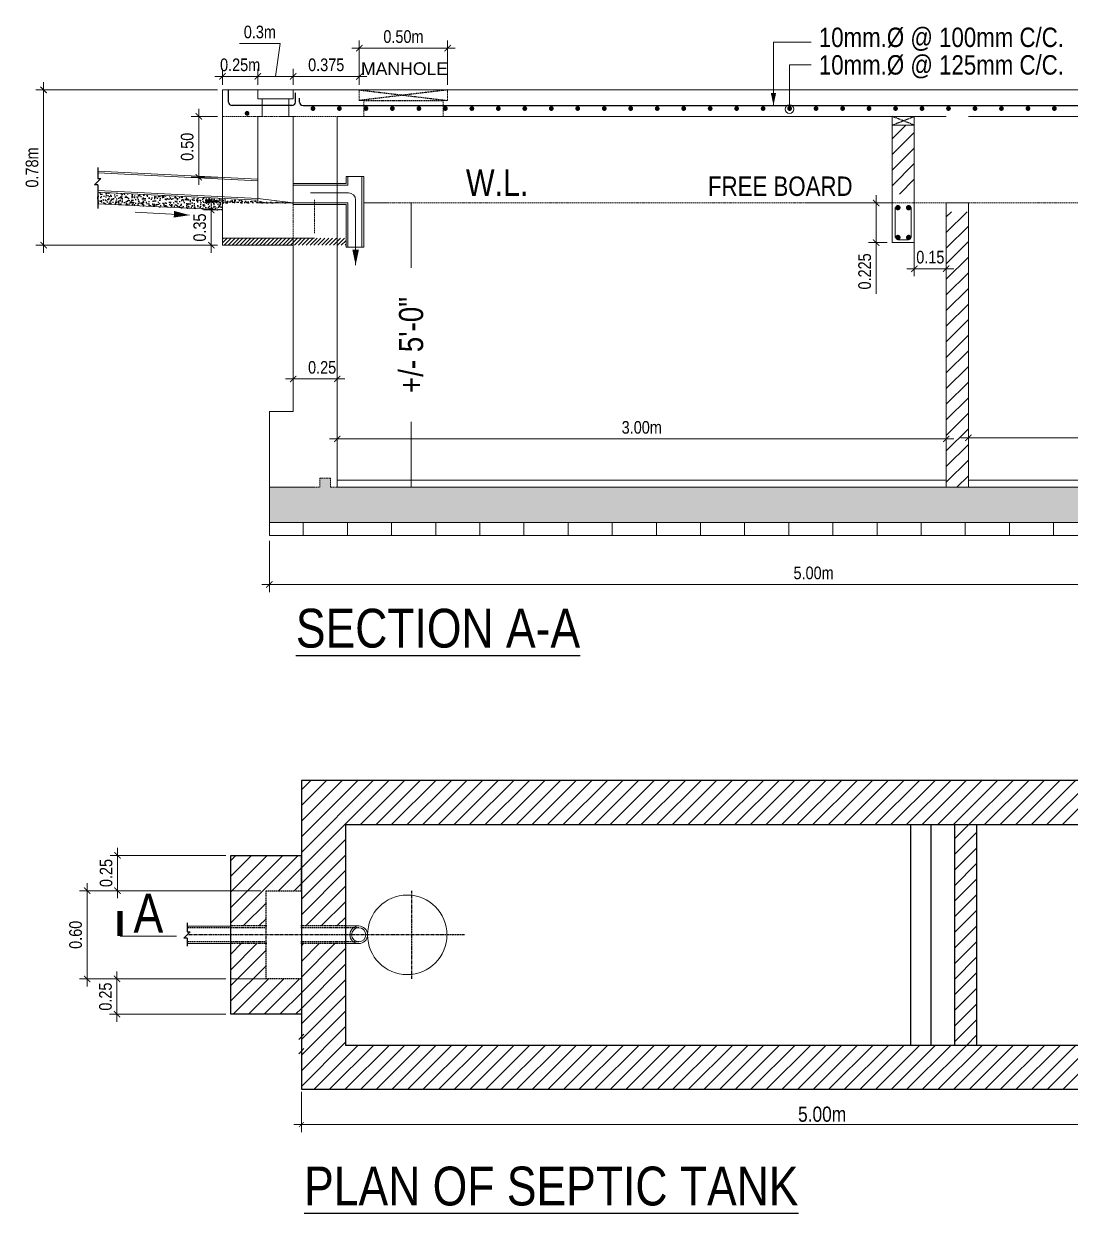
# Model space of a CAD drawing. Header units: inches. Extents: x -4010 to 65129, y -40138 to -1318.
# Drawn here: x 45623.8 to 46038.7, y -40040.8 to -39569.2 of the extents above; entities that cross this region are included whole.
import ezdxf

# ---------------------------------------------------------------- set-up
doc = ezdxf.new("R2010")
doc.units = ezdxf.units.IN
doc.header["$MEASUREMENT"] = 0
doc.header["$PDMODE"] = 99
for name, pattern in [('ACAD_ISO04W100', [30.5, 24, -3, 0.5, -3]), ('CENTER', [2, 1.25, -0.25, 0.25, -0.25]), ('DASHED', [0.75, 0.5, -0.25]), ('DASHED2', [0.375, 0.25, -0.125])]:
    doc.linetypes.add(name, pattern=pattern)
for name, color, linetype, lineweight in [('Brick', 42, 'Continuous', 0), ('DIM', 7, 'Continuous', 15), ('dot', 30, 'DASHED2', 15), ('GRID', 8, 'ACAD_ISO04W100', 15), ('LINE', 8, 'Continuous', 13), ('TAXT', 150, 'Continuous', 0)]:
    doc.layers.add(name, color=color, linetype=linetype, lineweight=lineweight)
for name, color, linetype in [('GRIDE', 8, 'CENTER'), ('Hatch', 3, 'Continuous'), ('LINE-1', 5, 'Continuous'), ('Rod', 1, 'Continuous'), ('wall', 3, 'Continuous')]:
    doc.layers.add(name, color=color, linetype=linetype)
doc.layers.add('text', color=7, linetype='Continuous', true_color=0x6a7cf1)
doc.styles.add('ARIAL', font='arial.ttf')
doc.styles.add('NARROW', font='ARIALN.TTF')
doc.styles.get("Standard").update_dxf_attribs({"font": 'ARIALN.TTF'})
doc.dimstyles.new('3-16', dxfattribs={"dimtxt": 5, "dimasz": 2.5, "dimexe": 3, "dimexo": 2, "dimgap": 2, "dimtad": 1, "dimdec": 1, "dimzin": 3, "dimdsep": 46, "dimlunit": 4, "dimtxsty": 'NARROW', "dimblk": 'ARCHTICK', "dimcen": 0, "dimdle": 3, "dimclrd": 256, "dimclre": 256, "dimclrt": 7, "dimaunit": 1, "dimadec": 3, "dimazin": 1, "dimtfac": 1, "dimtdec": 1, "dimtofl": 0, "dimtmove": 0, "dimatfit": 3, "dimldrblk": 'CLOSED', "dimfxl": 1, "dimtolj": 1, "dimtzin": 0, "dimlwd": -1, "dimlwe": -1, "dimarcsym": 0})
doc.dimstyles.new('L-SECTION', dxfattribs={"dimtxt": 4, "dimasz": 2, "dimexe": 3, "dimexo": 1, "dimgap": 1, "dimtad": 1, "dimdec": 0, "dimzin": 3, "dimdsep": 46, "dimlunit": 4, "dimtxsty": 'Standard', "dimblk1": 'ARCHTICK', "dimblk2": 'ARCHTICK', "dimsah": 1, "dimcen": 0.09375, "dimdle": 3, "dimclrd": 6, "dimclre": 6, "dimclrt": 6, "dimadec": 0, "dimazin": 0, "dimtfac": 1, "dimtdec": 0, "dimtofl": 0, "dimtmove": 1, "dimatfit": 3, "dimldrblk": 'ARCHTICK', "dimfxl": 3, "dimtolj": 1, "dimtzin": 0, "dimlwd": -1, "dimlwe": -1, "dimarcsym": 0})
pattern_1 = [(45, (-38763.292, -46727.1165), (-3.09359217, 3.09359217), [])]

# ---------------------------------------------------------------- blocks, each defined once
blk = doc.blocks.new('AR')
at = {"layer": 'DIM'}
blk.add_lwpolyline([(0, 0, 0, 37.5, 0), (89.2, 0, 37.5, 37.5, 0)], format="xyseb", dxfattribs=at)
blk = doc.blocks.new('_DOTSMALL')
at = {"color": 0, "linetype": 'ByBlock', "const_width": 0.5}
blk.add_lwpolyline([(-0.0625, 0, 1), (0.0625, 0, 1)], format="xyb", close=True, dxfattribs=at)
blk = doc.blocks.new('_Oblique')
at = {"color": 0, "linetype": 'ByBlock', "lineweight": -2}
blk.add_line((-0.5, -0.5), (0.5, 0.5), dxfattribs=at)
blk = doc.blocks.new('_ArchTick')
at = {"layer": 'GRID', "color": 0, "const_width": 0.15}
blk.add_lwpolyline([(-0.5, -0.5), (0.5, 0.5)], dxfattribs=at)
blk = doc.blocks.new('*D1437')
at = {"layer": 'Defpoints', "color": 0, "linetype": 'ByBlock'}
for p in [(45733.83, -39991.67), (46146.83, -39991.67), (46146.83, -40005.65)]:
    blk.add_point(p, dxfattribs=at)
at = {"layer": 'DIM', "color": 6}
for p, q in [((45733.83, -39992.67), (45733.83, -40008.65)), ((46146.83, -39992.67), (46146.83, -40008.65)), ((45730.83, -40005.65), (46149.83, -40005.65))]:
    blk.add_line(p, q, dxfattribs=at)
at = {"layer": 'DIM', "color": 6, "linetype": 'ByBlock', "xscale": 2, "yscale": 2, "zscale": 2, "rotation": 180}
blk.add_blockref('_ArchTick', (45733.83, -40005.65), dxfattribs=at)
at = {"layer": 'DIM', "color": 6, "linetype": 'ByBlock', "xscale": 2, "yscale": 2, "zscale": 2}
blk.add_blockref('_ArchTick', (46146.83, -40005.65), dxfattribs=at)
at = {"layer": 'DIM', "color": 6, "linetype": 'ByBlock', "insert": (45940.33, -40001.58), "char_height": 4, "attachment_point": 5}
blk.add_mtext('\\A1;{\\H1.5x;5.00m}', dxfattribs=at)
blk = doc.blocks.new('*D1438')
at = {"layer": 'Defpoints', "color": 0, "linetype": 'Continuous'}
for p in [(45660.73, -39947.92), (45705.83, -39947.92), (45705.83, -39961.92)]:
    blk.add_point(p, dxfattribs=at)
at = {"layer": 'TAXT', "linetype": 'Continuous'}
for p, q in [((45660.73, -39964.92), (45660.73, -39944.92)), ((45703.83, -39947.92), (45657.73, -39947.92)), ((45703.83, -39961.92), (45657.73, -39961.92))]:
    blk.add_line(p, q, dxfattribs=at)
at = {"layer": 'TAXT', "linetype": 'Continuous', "xscale": 2.5, "yscale": 2.5, "zscale": 2.5}
for p, rotation in [((45660.73, -39947.92), 90), ((45660.73, -39961.92), 270)]:
    blk.add_blockref('_ArchTick', p, dxfattribs=dict(at, rotation=rotation))
at = {"layer": 'TAXT', "color": 7, "linetype": 'Continuous', "insert": (45656.17, -39954.92), "char_height": 5, "attachment_point": 5, "rotation": 90, "style": 'NARROW'}
blk.add_mtext('\\A1;0.25', dxfattribs=at)
blk = doc.blocks.new('_Closed')
at = {"layer": 'wall', "color": 0, "lineweight": -2}
for p, q in [((-1, 0.17), (0, 0)), ((-1, 0.17), (-1, -0.17)), ((0, 0), (-1, -0.17)), ((0, 0), (-1, 0))]:
    blk.add_line(p, q, dxfattribs=at)
blk = doc.blocks.new('*D1439')
at = {"layer": 'Defpoints', "color": 0, "linetype": 'Continuous'}
for p in [(45648.88, -39912.92), (45719.83, -39912.92), (45705.83, -39947.92)]:
    blk.add_point(p, dxfattribs=at)
at = {"layer": 'TAXT', "linetype": 'Continuous'}
for p, q in [((45717.83, -39912.92), (45645.88, -39912.92)), ((45648.88, -39950.92), (45648.88, -39909.92)), ((45703.83, -39947.92), (45645.88, -39947.92))]:
    blk.add_line(p, q, dxfattribs=at)
at = {"layer": 'TAXT', "linetype": 'Continuous', "xscale": 2.5, "yscale": 2.5, "zscale": 2.5}
for p, rotation in [((45648.88, -39912.92), 90), ((45648.88, -39947.92), 270)]:
    blk.add_blockref('_ArchTick', p, dxfattribs=dict(at, rotation=rotation))
at = {"layer": 'TAXT', "color": 7, "linetype": 'Continuous', "insert": (45644.33, -39930.42), "char_height": 5, "attachment_point": 5, "rotation": 90, "style": 'NARROW'}
blk.add_mtext('\\A1;0.60', dxfattribs=at)
blk = doc.blocks.new('*D1440')
at = {"layer": 'Defpoints', "color": 0, "linetype": 'Continuous'}
for p in [(45660.97, -39898.92), (45705.83, -39898.92), (45719.83, -39912.92)]:
    blk.add_point(p, dxfattribs=at)
at = {"layer": 'TAXT', "linetype": 'Continuous'}
for p, q in [((45703.83, -39898.92), (45657.97, -39898.92)), ((45660.97, -39915.92), (45660.97, -39895.92)), ((45717.83, -39912.92), (45657.97, -39912.92))]:
    blk.add_line(p, q, dxfattribs=at)
at = {"layer": 'TAXT', "linetype": 'Continuous', "xscale": 2.5, "yscale": 2.5, "zscale": 2.5}
for p, rotation in [((45660.97, -39898.92), 90), ((45660.97, -39912.92), 270)]:
    blk.add_blockref('_ArchTick', p, dxfattribs=dict(at, rotation=rotation))
at = {"layer": 'TAXT', "color": 7, "linetype": 'Continuous', "insert": (45656.42, -39905.92), "char_height": 5, "attachment_point": 5, "rotation": 90, "style": 'NARROW'}
blk.add_mtext('\\A1;0.25', dxfattribs=at)
blk = doc.blocks.new('*D1442')
at = {"layer": 'Defpoints', "color": 0, "linetype": 'Continuous'}
for p in [(45791.81, -39578.83), (45756.81, -39595.39), (45791.81, -39595.39)]:
    blk.add_point(p, dxfattribs=at)
at = {"layer": 'TAXT', "linetype": 'Continuous'}
for p, q in [((45753.81, -39578.83), (45794.81, -39578.83)), ((45756.81, -39593.39), (45756.81, -39575.83)), ((45791.81, -39593.39), (45791.81, -39575.83))]:
    blk.add_line(p, q, dxfattribs=at)
at = {"layer": 'TAXT', "linetype": 'Continuous', "xscale": 2.5, "yscale": 2.5, "zscale": 2.5, "rotation": 180}
blk.add_blockref('_ArchTick', (45756.81, -39578.83), dxfattribs=at)
at = {"layer": 'TAXT', "linetype": 'Continuous', "xscale": 2.5, "yscale": 2.5, "zscale": 2.5}
blk.add_blockref('_ArchTick', (45791.81, -39578.83), dxfattribs=at)
at = {"layer": 'TAXT', "color": 7, "linetype": 'Continuous', "insert": (45774.31, -39574.28), "char_height": 5, "attachment_point": 5, "style": 'NARROW'}
blk.add_mtext('\\A1;0.50m', dxfattribs=at)
blk = doc.blocks.new('*D1443')
at = {"layer": 'Defpoints', "color": 0, "linetype": 'Continuous'}
for p in [(45976.89, -39640.19), (45989.56, -39640.19), (45989.56, -39666.3)]:
    blk.add_point(p, dxfattribs=at)
at = {"layer": 'TAXT', "linetype": 'Continuous'}
for p, q in [((45976.89, -39642.19), (45976.89, -39669.3)), ((45989.56, -39642.19), (45989.56, -39669.3)), ((45973.89, -39666.3), (45992.56, -39666.3))]:
    blk.add_line(p, q, dxfattribs=at)
at = {"layer": 'TAXT', "linetype": 'Continuous', "xscale": 2.5, "yscale": 2.5, "zscale": 2.5, "rotation": 180}
blk.add_blockref('_ArchTick', (45976.89, -39666.3), dxfattribs=at)
at = {"layer": 'TAXT', "linetype": 'Continuous', "xscale": 2.5, "yscale": 2.5, "zscale": 2.5}
blk.add_blockref('_ArchTick', (45989.56, -39666.3), dxfattribs=at)
at = {"layer": 'TAXT', "color": 7, "linetype": 'Continuous', "insert": (45983.23, -39661.74), "char_height": 5, "attachment_point": 5, "style": 'NARROW'}
blk.add_mtext('\\A1;0.15', dxfattribs=at)
blk = doc.blocks.new('*D1444')
at = {"layer": 'Defpoints', "color": 0, "linetype": 'Continuous'}
for p in [(45968.14, -39640.19), (45961.76, -39655.94), (45968.14, -39655.94)]:
    blk.add_point(p, dxfattribs=at)
at = {"layer": 'TAXT', "linetype": 'Continuous'}
for p, q in [((45966.14, -39640.19), (45958.76, -39640.19)), ((45961.76, -39637.19), (45961.76, -39655.94)), ((45966.14, -39655.94), (45958.76, -39655.94)), ((45961.76, -39655.94), (45961.76, -39676.31))]:
    blk.add_line(p, q, dxfattribs=at)
at = {"layer": 'TAXT', "linetype": 'Continuous', "xscale": 2.5, "yscale": 2.5, "zscale": 2.5}
for p, rotation in [((45961.76, -39640.19), 90), ((45961.76, -39655.94), 270)]:
    blk.add_blockref('_ArchTick', p, dxfattribs=dict(at, rotation=rotation))
at = {"layer": 'TAXT', "color": 7, "linetype": 'Continuous', "insert": (45957.21, -39667.38), "char_height": 5, "attachment_point": 5, "rotation": 90, "style": 'NARROW'}
blk.add_mtext('\\A1;0.225', dxfattribs=at)
blk = doc.blocks.new('*D1445')
at = {"layer": 'Defpoints', "color": 0, "linetype": 'Continuous'}
for p in [(45716.56, -39590.04), (45702.56, -39595.39), (45716.56, -39595.39)]:
    blk.add_point(p, dxfattribs=at)
at = {"layer": 'TAXT', "linetype": 'Continuous'}
for p, q in [((45702.56, -39593.39), (45702.56, -39587.04)), ((45716.56, -39593.39), (45716.56, -39587.04)), ((45699.56, -39590.04), (45719.56, -39590.04))]:
    blk.add_line(p, q, dxfattribs=at)
at = {"layer": 'TAXT', "linetype": 'Continuous', "xscale": 2.5, "yscale": 2.5, "zscale": 2.5, "rotation": 180}
blk.add_blockref('_ArchTick', (45702.56, -39590.04), dxfattribs=at)
at = {"layer": 'TAXT', "linetype": 'Continuous', "xscale": 2.5, "yscale": 2.5, "zscale": 2.5}
blk.add_blockref('_ArchTick', (45716.56, -39590.04), dxfattribs=at)
at = {"layer": 'TAXT', "color": 7, "linetype": 'Continuous', "insert": (45709.56, -39585.48), "char_height": 5, "attachment_point": 5, "style": 'NARROW'}
blk.add_mtext('\\A1;0.25m', dxfattribs=at)
blk = doc.blocks.new('*D1446')
at = {"layer": 'Defpoints', "color": 0, "linetype": 'Continuous'}
for p in [(45730.56, -39590.04), (45716.56, -39595.39), (45730.56, -39595.39)]:
    blk.add_point(p, dxfattribs=at)
at = {"layer": 'TAXT', "linetype": 'Continuous'}
for p, q in [((45725.45, -39577.02), (45709.31, -39577.02)), ((45723.56, -39590.04), (45725.45, -39577.02)), ((45716.56, -39593.39), (45716.56, -39587.04)), ((45730.56, -39593.39), (45730.56, -39587.04)), ((45713.56, -39590.04), (45733.56, -39590.04))]:
    blk.add_line(p, q, dxfattribs=at)
at = {"layer": 'TAXT', "linetype": 'Continuous', "xscale": 2.5, "yscale": 2.5, "zscale": 2.5, "rotation": 180}
blk.add_blockref('_ArchTick', (45716.56, -39590.04), dxfattribs=at)
at = {"layer": 'TAXT', "linetype": 'Continuous', "xscale": 2.5, "yscale": 2.5, "zscale": 2.5}
blk.add_blockref('_ArchTick', (45730.56, -39590.04), dxfattribs=at)
at = {"layer": 'TAXT', "color": 7, "linetype": 'Continuous', "insert": (45717.38, -39572.46), "char_height": 5, "attachment_point": 5, "style": 'NARROW'}
blk.add_mtext('\\A1;0.3m', dxfattribs=at)
blk = doc.blocks.new('*D1447')
at = {"layer": 'Defpoints', "color": 0, "linetype": 'Continuous'}
for p in [(45756.81, -39590.04), (45730.56, -39595.39), (45756.81, -39595.39)]:
    blk.add_point(p, dxfattribs=at)
at = {"layer": 'TAXT', "linetype": 'Continuous'}
for p, q in [((45730.56, -39593.39), (45730.56, -39587.04)), ((45756.81, -39593.39), (45756.81, -39587.04)), ((45727.56, -39590.04), (45759.81, -39590.04))]:
    blk.add_line(p, q, dxfattribs=at)
at = {"layer": 'TAXT', "linetype": 'Continuous', "xscale": 2.5, "yscale": 2.5, "zscale": 2.5, "rotation": 180}
blk.add_blockref('_ArchTick', (45730.56, -39590.04), dxfattribs=at)
at = {"layer": 'TAXT', "linetype": 'Continuous', "xscale": 2.5, "yscale": 2.5, "zscale": 2.5}
blk.add_blockref('_ArchTick', (45756.81, -39590.04), dxfattribs=at)
at = {"layer": 'TAXT', "color": 7, "linetype": 'Continuous', "insert": (45743.69, -39585.48), "char_height": 5, "attachment_point": 5, "style": 'NARROW'}
blk.add_mtext('\\A1;0.375', dxfattribs=at)
blk = doc.blocks.new('*D1449')
at = {"layer": 'Defpoints', "color": 0, "linetype": 'Continuous'}
for p in [(45702.56, -39595.39), (45631.61, -39656.96), (45702.56, -39656.96)]:
    blk.add_point(p, dxfattribs=at)
at = {"layer": 'TAXT', "linetype": 'Continuous'}
for p, q in [((45631.61, -39592.39), (45631.61, -39659.96)), ((45700.56, -39595.39), (45628.61, -39595.39)), ((45700.56, -39656.96), (45628.61, -39656.96))]:
    blk.add_line(p, q, dxfattribs=at)
at = {"layer": 'TAXT', "linetype": 'Continuous', "xscale": 2.5, "yscale": 2.5, "zscale": 2.5}
for p, rotation in [((45631.61, -39595.39), 90), ((45631.61, -39656.96), 270)]:
    blk.add_blockref('_ArchTick', p, dxfattribs=dict(at, rotation=rotation))
at = {"layer": 'TAXT', "color": 7, "linetype": 'Continuous', "insert": (45627.06, -39626.17), "char_height": 5, "attachment_point": 5, "rotation": 90, "style": 'NARROW'}
blk.add_mtext('\\A1;0.78m', dxfattribs=at)
blk = doc.blocks.new('*D1450')
at = {"layer": 'Defpoints', "color": 0, "linetype": 'Continuous'}
for p in [(45702.56, -39605.89), (45693.15, -39630.03), (45702.56, -39630.03)]:
    blk.add_point(p, dxfattribs=at)
at = {"layer": 'TAXT', "linetype": 'Continuous'}
for p, q in [((45700.56, -39605.89), (45690.15, -39605.89)), ((45693.15, -39602.89), (45693.15, -39633.03)), ((45700.56, -39630.03), (45690.15, -39630.03))]:
    blk.add_line(p, q, dxfattribs=at)
at = {"layer": 'TAXT', "linetype": 'Continuous', "xscale": 2.5, "yscale": 2.5, "zscale": 2.5}
for p, rotation in [((45693.15, -39605.89), 90), ((45693.15, -39630.03), 270)]:
    blk.add_blockref('_ArchTick', p, dxfattribs=dict(at, rotation=rotation))
at = {"layer": 'TAXT', "color": 7, "linetype": 'Continuous', "insert": (45688.59, -39617.96), "char_height": 5, "attachment_point": 5, "rotation": 90, "style": 'NARROW'}
blk.add_mtext('\\A1;0.50', dxfattribs=at)
blk = doc.blocks.new('*D1451')
at = {"layer": 'Defpoints', "color": 0, "linetype": 'Continuous'}
for p in [(45702.56, -39643), (45698.09, -39656.96), (45702.56, -39656.96)]:
    blk.add_point(p, dxfattribs=at)
at = {"layer": 'TAXT', "linetype": 'Continuous'}
for p, q in [((45698.09, -39640), (45698.09, -39659.96)), ((45700.56, -39643), (45695.09, -39643)), ((45700.56, -39656.96), (45695.09, -39656.96))]:
    blk.add_line(p, q, dxfattribs=at)
at = {"layer": 'TAXT', "linetype": 'Continuous', "xscale": 2.5, "yscale": 2.5, "zscale": 2.5}
for p, rotation in [((45698.09, -39643), 90), ((45698.09, -39656.96), 270)]:
    blk.add_blockref('_ArchTick', p, dxfattribs=dict(at, rotation=rotation))
at = {"layer": 'TAXT', "color": 7, "linetype": 'Continuous', "insert": (45693.54, -39649.98), "char_height": 5, "attachment_point": 5, "rotation": 90, "style": 'NARROW'}
blk.add_mtext('\\A1;0.35', dxfattribs=at)
blk = doc.blocks.new('*D1452')
at = {"layer": 'Defpoints', "color": 0, "linetype": 'Continuous'}
for p in [(45721.14, -39772.14), (46152.76, -39772.14), (46152.76, -39791.51)]:
    blk.add_point(p, dxfattribs=at)
at = {"layer": 'TAXT', "linetype": 'Continuous'}
for p, q in [((45721.14, -39774.14), (45721.14, -39794.51)), ((46152.76, -39774.14), (46152.76, -39794.51)), ((45718.14, -39791.51), (46155.76, -39791.51))]:
    blk.add_line(p, q, dxfattribs=at)
at = {"layer": 'TAXT', "linetype": 'Continuous', "xscale": 2.5, "yscale": 2.5, "zscale": 2.5, "rotation": 180}
blk.add_blockref('_ArchTick', (45721.14, -39791.51), dxfattribs=at)
at = {"layer": 'TAXT', "linetype": 'Continuous', "xscale": 2.5, "yscale": 2.5, "zscale": 2.5}
blk.add_blockref('_ArchTick', (46152.76, -39791.51), dxfattribs=at)
at = {"layer": 'TAXT', "color": 7, "linetype": 'Continuous', "insert": (45936.95, -39786.96), "char_height": 5, "attachment_point": 5, "style": 'NARROW'}
blk.add_mtext('\\A1;5.00m', dxfattribs=at)
blk = doc.blocks.new('*D1455')
at = {"layer": 'Defpoints', "color": 0, "linetype": 'Continuous'}
for p in [(45748.06, -39710), (45730.56, -39722.86), (45748.06, -39722.86)]:
    blk.add_point(p, dxfattribs=at)
at = {"layer": 'TAXT', "linetype": 'Continuous'}
for p, q in [((45727.56, -39710), (45751.06, -39710)), ((45730.56, -39720.86), (45730.56, -39707)), ((45748.06, -39720.86), (45748.06, -39707))]:
    blk.add_line(p, q, dxfattribs=at)
at = {"layer": 'TAXT', "linetype": 'Continuous', "xscale": 2.5, "yscale": 2.5, "zscale": 2.5, "rotation": 180}
blk.add_blockref('_ArchTick', (45730.56, -39710), dxfattribs=at)
at = {"layer": 'TAXT', "linetype": 'Continuous', "xscale": 2.5, "yscale": 2.5, "zscale": 2.5}
blk.add_blockref('_ArchTick', (45748.06, -39710), dxfattribs=at)
at = {"layer": 'TAXT', "color": 7, "linetype": 'Continuous', "insert": (45742.07, -39705.45), "char_height": 5, "attachment_point": 5, "style": 'NARROW'}
blk.add_mtext('\\A1;0.25', dxfattribs=at)
blk = doc.blocks.new('*D1456')
at = {"layer": 'Defpoints', "color": 0, "linetype": 'Continuous'}
for p in [(45989.56, -39733.79), (45748.06, -39750.09), (45989.56, -39750.09)]:
    blk.add_point(p, dxfattribs=at)
at = {"layer": 'TAXT', "linetype": 'Continuous'}
for p, q in [((45745.06, -39733.79), (45992.56, -39733.79)), ((45748.06, -39748.09), (45748.06, -39730.79)), ((45989.56, -39748.09), (45989.56, -39730.79))]:
    blk.add_line(p, q, dxfattribs=at)
at = {"layer": 'TAXT', "linetype": 'Continuous', "xscale": 2.5, "yscale": 2.5, "zscale": 2.5, "rotation": 180}
blk.add_blockref('_ArchTick', (45748.06, -39733.79), dxfattribs=at)
at = {"layer": 'TAXT', "linetype": 'Continuous', "xscale": 2.5, "yscale": 2.5, "zscale": 2.5}
blk.add_blockref('_ArchTick', (45989.56, -39733.79), dxfattribs=at)
at = {"layer": 'TAXT', "color": 7, "linetype": 'Continuous', "insert": (45868.81, -39729.24), "char_height": 5, "attachment_point": 5, "style": 'NARROW'}
blk.add_mtext('\\A1;3.00m', dxfattribs=at)
blk = doc.blocks.new('*D1457')
at = {"layer": 'Defpoints', "color": 0, "linetype": 'Continuous'}
for p in [(46126.06, -39733.37), (45998.31, -39750.09), (46126.06, -39750.09)]:
    blk.add_point(p, dxfattribs=at)
at = {"layer": 'TAXT', "linetype": 'Continuous'}
for p, q in [((45995.31, -39733.37), (46129.06, -39733.37)), ((45998.31, -39748.09), (45998.31, -39730.37)), ((46126.06, -39748.09), (46126.06, -39730.37))]:
    blk.add_line(p, q, dxfattribs=at)
at = {"layer": 'TAXT', "linetype": 'Continuous', "xscale": 2.5, "yscale": 2.5, "zscale": 2.5, "rotation": 180}
blk.add_blockref('_ArchTick', (45998.31, -39733.37), dxfattribs=at)
at = {"layer": 'TAXT', "linetype": 'Continuous', "xscale": 2.5, "yscale": 2.5, "zscale": 2.5}
blk.add_blockref('_ArchTick', (46126.06, -39733.37), dxfattribs=at)
at = {"layer": 'TAXT', "color": 7, "linetype": 'Continuous', "insert": (46062.19, -39728.82), "char_height": 5, "attachment_point": 5, "style": 'NARROW'}
blk.add_mtext('\\A1;1.35m', dxfattribs=at)

msp = doc.modelspace()

# ---------------------------------------------------------------- hatches: boundary and pattern name
at = {"layer": 'Hatch', "linetype": 'Continuous'}
h = msp.add_hatch(dxfattribs=at)
h.set_pattern_fill('ANSI31', color=256, scale=35, style=0)
h.set_pattern_definition([(45, (-38301.56, -46717.9572), (-3.09359217, 3.09359217), [])])
h.paths.add_polyline_path([(45976.891, -39609.392), (45968.141, -39609.392), (45968.141, -39636.692), (45976.891, -39636.692)])
at = {"layer": 'Hatch'}
h = msp.add_hatch(dxfattribs=at)
h.set_pattern_fill('AR-CONC', color=256, scale=0.42, style=0)
h.set_pattern_definition([(50, (45983.098, -40019.0347), (3.012493, -0.263559), [0.315, -3.465]), (355, (45983.098, -40019.0347), (-0.582756, 3.159207), [0.252, -2.772]), (100.4514, (45983.349, -40019.0567), (2.42974, 2.895646), [0.267709, -2.944797]), (46.1842, (45983.098, -40018.1947), (4.482412, -0.69518), [0.4725, -5.1975]), (96.6356, (45983.4715, -40018.2526), (3.925583, 4.091295), [0.401563, -4.417195]), (351.1842, (45983.098, -40018.1947), (3.92558, 4.0913), [0.378, -4.158]), (21, (45983.518, -40018.4047), (2.50701, -1.690999), [0.315, -3.465]), (326, (45983.518, -40018.4047), (1.021924, 3.04563), [0.252, -2.772]), (71.4514, (45983.727, -40018.5456), (3.528935, 1.354628), [0.267709, -2.944797]), (37.5, (45983.098, -40019.0347), (0.0510714, 1.3981542), [0, -2.7384, 0, -2.814, 0, -2.7825]), (7.5, (45983.098, -40019.0347), (1.104892, 1.656529), [0, -1.6044, 0, -2.6754, 0, -1.0605]), (327.5, (45982.1614, -40019.0347), (2.2420542, -0.0947305), [0, -1.05, 0, -3.276, 0, -4.347]), (317.5, (45981.7414, -40019.0347), (2.449382, 0.420441), [0, -1.365, 0, -2.1756, 0, -3.087])])
h.paths.add_polyline_path([(45653.119, -39635.97), (45653.119, -39640.526), (45702.562, -39642.998), (45702.562, -39638.442)])
h = msp.add_hatch(dxfattribs=at)
h.set_pattern_fill('AR-CONC', color=256, scale=0.28, style=0)
h.set_pattern_definition([(50, (45962.098, -40019.0347), (2.0083285, -0.175706), [0.21, -2.31]), (355, (45962.098, -40019.0347), (-0.388504, 2.106138), [0.168, -1.848]), (100.4514, (45962.2653, -40019.0493), (1.619826, 1.930431), [0.1784725, -1.963198]), (46.1842, (45962.098, -40018.4747), (2.988275, -0.463453), [0.315, -3.465]), (96.6356, (45962.347, -40018.5133), (2.617056, 2.72753), [0.267709, -2.944796]), (351.1842, (45962.098, -40018.4747), (2.617053, 2.727532), [0.252, -2.772]), (21, (45962.378, -40018.6147), (1.67134, -1.127333), [0.21, -2.31]), (326, (45962.378, -40018.6147), (0.681283, 2.03042), [0.168, -1.848]), (71.4514, (45962.5172, -40018.7086), (2.352623, 0.903085), [0.1784725, -1.963198]), (37.5, (45962.098, -40019.0347), (0.0340476, 0.9321028), [0, -1.8256, 0, -1.876, 0, -1.855]), (7.5, (45962.098, -40019.0347), (0.7365947, 1.1043528), [0, -1.0696, 0, -1.7836, 0, -0.707]), (327.5, (45961.4736, -40019.0347), (1.4947028, -0.0631536), [0, -0.7, 0, -2.184, 0, -2.898]), (317.5, (45961.1936, -40019.0347), (1.6329213, 0.280294), [0, -0.91, 0, -1.4504, 0, -2.058])])
h.paths.add_polyline_path([(45695.562, -39638.442), (45695.562, -39640.192), (45730.562, -39640.192)])
at = {"layer": 'Hatch', "linetype": 'Continuous'}
h = msp.add_hatch(dxfattribs=at)
h.set_pattern_fill('ANSI31', color=256, scale=35, style=0)
h.set_pattern_definition([(45, (-38280.1384, -46717.9572), (-3.09359217, 3.09359217), [])])
h.paths.add_polyline_path([(45998.312, -39689.892), (45998.312, -39661.892), (45998.312, -39643.692), (45989.562, -39643.692), (45989.562, -39661.892), (45989.562, -39689.892), (45989.562, -39738.378, -1), (45989.562, -39738.43), (45989.562, -39752.472), (45989.562, -39752.892), (45998.312, -39752.892), (45998.312, -39738.43, -1), (45998.312, -39738.378), (45998.312, -39738.264)])
h.paths.add_polyline_path([(45991.473, -39736.724), (45996.401, -39736.724), (45996.401, -39740.084), (45991.473, -39740.084)], flags=24)
h = msp.add_hatch(dxfattribs=at)
h.set_pattern_fill('ANSI31', color=256, scale=8.75, style=0)
h.set_pattern_definition([(45, (45983.098, -40019.0347), (-0.773398, 0.773398), [])])
h.paths.add_polyline_path([(45744.121, -39656.956), (45744.121, -39654.192), (45722.828, -39654.192), (45722.828, -39656.956)])
h.paths.add_polyline_path([(45722.828, -39656.956), (45722.828, -39654.192), (45702.562, -39654.192), (45702.562, -39656.956)])
h.paths.add_polyline_path([(45751.562, -39656.956), (45751.562, -39654.192), (45744.121, -39654.192), (45744.121, -39656.956)])
at = {"layer": 'Hatch'}
h = msp.add_hatch(dxfattribs=at)
h.set_pattern_fill('AR-CONC', color=256, scale=0.42, style=0)
h.set_pattern_definition([(50, (-38766.5588, -46717.9572), (3.01249277, -0.26355897), [0.315, -3.465]), (355, (-38766.5588, -46717.9572), (-0.5827556, 3.15920696), [0.252, -2.772]), (100.4514, (-38766.3078, -46717.9792), (2.4297394, 2.89564608), [0.2677088, -2.94479687]), (46.1842, (-38766.5588, -46717.1172), (4.4824124, -0.69517986), [0.4725, -5.1975]), (96.6356, (-38766.1853, -46717.175), (3.92558336, 4.09129506), [0.4015632, -4.4171946]), (351.1842, (-38766.559, -46717.117), (3.92558017, 4.09129812), [0.378, -4.158]), (21, (-38766.1388, -46717.3272), (2.50700962, -1.69099934), [0.315, -3.465]), (326, (-38766.1388, -46717.3272), (1.02192439, 3.04563019), [0.252, -2.772]), (71.4514, (-38765.93, -46717.4681), (3.52893504, 1.35462809), [0.2677088, -2.94479687]), (37.5, (-38766.5588, -46717.9572), (0.051071392, 1.398154186), [0, -2.7384, 0, -2.814, 0, -2.7825]), (7.5, (-38766.5588, -46717.9572), (1.104892057, 1.65652919), [0, -1.6044, 0, -2.6754, 0, -1.0605]), (327.5, (-38767.4954, -46717.9572), (2.242054232, -0.094730461), [0, -1.05, 0, -3.276, 0, -4.347]), (317.5, (-38767.9154, -46717.9572), (2.44938191, 0.420440926), [0, -1.365, 0, -2.1756, 0, -3.087])])
h.paths.add_polyline_path([(46152.762, -39752.892), (46135.232, -39752.892), (46134.812, -39752.892), (46126.062, -39752.892), (45998.312, -39752.892), (45989.562, -39752.892), (45777.422, -39752.892, -1), (45777.37, -39752.892), (45776.976, -39752.892), (45748.062, -39752.892), (45745.421, -39752.892), (45745.421, -39749.392), (45741.131, -39749.392), (45741.131, -39752.892), (45730.562, -39752.892), (45721.141, -39752.892), (45721.141, -39766.892), (46152.762, -39766.892)])
at = {"layer": 'Hatch', "linetype": 'Continuous'}
h = msp.add_hatch(dxfattribs=at)
h.set_pattern_fill('ANSI31', color=256, scale=35, style=0)
h.set_pattern_definition(pattern_1)
h.paths.add_polyline_path([(46146.829, -39869.175), (45733.829, -39869.175), (45733.829, -39898.925), (45733.829, -39912.925), (45733.829, -39926.925), (45751.329, -39926.925), (45751.329, -39918.855, -1), (45751.329, -39918.803), (45751.329, -39918.689), (45751.329, -39903.787, -1), (45751.329, -39903.734), (45751.329, -39903.62), (45751.329, -39886.675), (45965.849, -39886.675, -1), (45965.902, -39886.675), (45979.274, -39886.675, -1), (45979.326, -39886.675), (45992.409, -39886.675), (45992.829, -39886.675), (46129.329, -39886.675), (46129.329, -39903.734, -1), (46129.329, -39903.787), (46129.329, -39908.299), (46129.329, -39918.803, -1), (46129.329, -39918.855), (46129.329, -39924.755), (46129.329, -39926.925), (46146.829, -39926.925)])
h.paths.add_polyline_path([(46146.829, -39933.925), (46129.329, -39933.925), (46129.329, -39974.175), (45992.129, -39974.175), (45979.326, -39974.175, -1), (45979.274, -39974.175), (45979.16, -39974.175), (45965.902, -39974.175, -1), (45965.849, -39974.175), (45965.736, -39974.175), (45751.329, -39974.175), (45751.329, -39933.925), (45733.829, -39933.925), (45733.829, -39947.925), (45733.829, -39961.925), (45733.829, -39991.675), (46146.829, -39991.675)])
h.paths.add_polyline_path([(45744.541, -39915.914), (45750.491, -39915.914), (45750.491, -39921.164), (45744.541, -39921.164)], flags=24)
h.paths.add_polyline_path([(46136.855, -39919.78), (46140.215, -39919.78), (46140.215, -39923.14), (46136.855, -39923.14)], flags=24)
h = msp.add_hatch(dxfattribs=at)
h.set_pattern_fill('ANSI31', color=256, scale=35, style=0)
h.set_pattern_definition(pattern_1)
h.paths.add_polyline_path([(46001.579, -39886.675), (45992.829, -39886.675), (45992.829, -39958.425), (45992.829, -39974.175), (46001.579, -39974.175), (46001.579, -39958.425)])
h.paths.add_polyline_path([(45705.829, -39947.925), (45705.829, -39961.925), (45733.829, -39961.925), (45733.829, -39947.925), (45719.829, -39947.925)])
h.paths.add_polyline_path([(45719.829, -39912.925), (45733.829, -39912.925), (45733.829, -39898.925), (45705.829, -39898.925), (45705.829, -39926.925), (45719.829, -39926.925)])
h.paths.add_polyline_path([(45719.829, -39933.925), (45705.829, -39933.925), (45705.829, -39947.925), (45719.829, -39947.925)])
at = {"layer": 'LINE'}
h = msp.add_hatch(dxfattribs=at)
h.set_pattern_fill('LINE', color=256, scale=140, angle=90, style=0)
h.set_pattern_definition([(90, (45769.597, -40015.535), (-17.5, 1e-15), [])])
h.paths.add_polyline_path([(45725.767, -39766.892), (45725.767, -39772.142), (45972.061, -39772.142), (45972.061, -39766.892)])
h = msp.add_hatch(dxfattribs=at)
h.set_pattern_fill('LINE', color=256, scale=140, angle=90, style=0)
h.set_pattern_definition([(90, (45962.098, -40015.535), (-17.5, 1e-15), [])])
h.paths.add_polyline_path([(45918.267, -39766.892), (45918.267, -39772.142), (46164.562, -39772.142), (46164.562, -39766.892)])

# ---------------------------------------------------------------- linework, layer by layer
at = {"layer": 'Brick'}
for p, q in [((45968.141, -39609.392), (45976.891, -39609.392)), ((45968.141, -39655.942), (45968.141, -39609.392)), ((45976.891, -39655.942), (45976.891, -39609.392)), ((45989.562, -39689.892), (45989.562, -39640.192)), ((45998.312, -39640.192), (45989.562, -39640.192)), ((45998.312, -39689.892), (45998.312, -39640.192)), ((45968.141, -39655.942), (45976.891, -39655.942)), ((45989.562, -39752.892), (45989.562, -39689.892)), ((45998.312, -39752.892), (45998.312, -39689.892))]:
    msp.add_line(p, q, dxfattribs=at)
at = {"layer": 'DIM', "lineweight": 5}
for p, q in [((45725.258, -39595.392), (45720.861, -39595.392)), ((45724.814, -39598.892), (45720.861, -39598.892)), ((45968.141, -39640.192), (45933.948, -39640.192)), ((45730.562, -39654.892), (45730.562, -39670.373)), ((45730.562, -39722.16), (45730.562, -39706.273)), ((45733.829, -39898.225), (45733.829, -39878.57)), ((45733.829, -39970.522), (45733.829, -39984.172))]:
    msp.add_line(p, q, dxfattribs=at)
at = {"layer": 'DIM'}
for p, q in [((45989.142, -39605.892), (45981.075, -39605.892)), ((45748.062, -39632.089), (45748.062, -39620.726)), ((45758.982, -39640.192), (45768.565, -39640.192)), ((45758.982, -39640.192), (45768.565, -39640.192)), ((45776.976, -39640.192), (45777.256, -39640.192)), ((45777.396, -39640.052), (45777.396, -39666.008)), ((45969.347, -39642.05), (45969.347, -39653.934)), ((45975.684, -39642.05), (45975.684, -39653.934)), ((45748.062, -39657.28), (45748.062, -39668.413)), ((45970.391, -39654.903), (45974.64, -39654.903)), ((45721.141, -39722.86), (45721.141, -39752.892)), ((45777.396, -39753.032), (45777.396, -39727.076)), ((45748.062, -39752.472), (45748.062, -39738.264)), ((45989.562, -39752.472), (45989.562, -39738.264)), ((45989.562, -39752.472), (45989.562, -39738.264)), ((45998.312, -39752.472), (45998.312, -39738.264)), ((45998.312, -39752.472), (45998.312, -39738.264)), ((45738.671, -39752.892), (45721.141, -39752.892)), ((45776.976, -39752.892), (45777.256, -39752.892)), ((45989.142, -39752.892), (45981.075, -39752.892)), ((45991.709, -39886.675), (45965.736, -39886.675)), ((45992.409, -39886.675), (45979.16, -39886.675)), ((45751.329, -39908.299), (45751.329, -39903.62)), ((45751.329, -39924.755), (45751.329, -39918.689)), ((45719.829, -39947.925), (45705.829, -39947.925)), ((45733.829, -39964.293), (45733.829, -39972.314)), ((45733.829, -39972.314), (45733.829, -39978.012)), ((45992.409, -39974.175), (45965.736, -39974.175)), ((45992.409, -39974.175), (45979.16, -39974.175)), ((45992.409, -39974.175), (45979.16, -39974.175))]:
    msp.add_line(p, q, dxfattribs=at)
at = {"layer": 'dot'}
for points, const_width in [([(45737.965, -39602.781, 1), (45738.91, -39602.781, 1)], 0.945), ([(45748.465, -39602.781, 1), (45749.41, -39602.781, 1)], 0.945), ([(45758.965, -39602.781, 1), (45759.91, -39602.781, 1)], 0.945), ([(45769.465, -39602.783, 1), (45770.41, -39602.783, 1)], 0.945), ([(45779.965, -39602.783, 1), (45780.91, -39602.783, 1)], 0.945), ([(45790.465, -39602.783, 1), (45791.41, -39602.783, 1)], 0.945), ([(45800.965, -39602.783, 1), (45801.91, -39602.783, 1)], 0.945), ([(45811.465, -39602.783, 1), (45812.41, -39602.783, 1)], 0.945), ([(45821.965, -39602.783, 1), (45822.91, -39602.783, 1)], 0.945), ([(45832.465, -39602.783, 1), (45833.41, -39602.783, 1)], 0.945), ([(45842.965, -39602.783, 1), (45843.91, -39602.783, 1)], 0.945), ([(45853.465, -39602.783, 1), (45854.41, -39602.783, 1)], 0.945), ([(45863.965, -39602.783, 1), (45864.91, -39602.783, 1)], 0.945), ([(45874.465, -39602.783, 1), (45875.41, -39602.783, 1)], 0.945), ([(45884.965, -39602.783, 1), (45885.91, -39602.783, 1)], 0.945), ([(45895.465, -39602.783, 1), (45896.41, -39602.783, 1)], 0.945), ([(45905.965, -39602.783, 1), (45906.91, -39602.783, 1)], 0.945), ([(45916.465, -39602.783, 1), (45917.41, -39602.783, 1)], 0.945), ([(45926.965, -39602.783, 1), (45927.91, -39602.783, 1)], 0.945), ([(45937.465, -39602.783, 1), (45938.41, -39602.783, 1)], 0.945), ([(45947.965, -39602.783, 1), (45948.91, -39602.783, 1)], 0.945), ([(45958.465, -39602.783, 1), (45959.41, -39602.783, 1)], 0.945), ([(45968.965, -39602.783, 1), (45969.91, -39602.783, 1)], 0.945), ([(45979.465, -39602.783, 1), (45980.41, -39602.783, 1)], 0.945), ([(45989.965, -39602.783, 1), (45990.91, -39602.783, 1)], 0.945), ([(46000.465, -39602.783, 1), (46001.41, -39602.783, 1)], 0.945), ([(46010.965, -39602.783, 1), (46011.91, -39602.783, 1)], 0.945), ([(46021.465, -39602.783, 1), (46022.41, -39602.783, 1)], 0.945), ([(46031.965, -39602.783, 1), (46032.91, -39602.783, 1)], 0.945), ([(45711.845, -39604.693, 1), (45712.79, -39604.693, 1)], 0.945), ([(45969.866, -39642.092, -1), (45970.916, -39642.092, -1)], 1.05), ([(45975.165, -39642.092, 1), (45974.115, -39642.092, 1)], 1.05), ([(45969.866, -39653.893, -1), (45970.916, -39653.893, -1)], 1.05), ([(45975.165, -39653.893, 1), (45974.115, -39653.893, 1)], 1.05)]:
    msp.add_lwpolyline(points, format="xyb", close=True, dxfattribs=dict(at, const_width=const_width))
at = {"layer": 'GRIDE', "linetype": 'DASHED'}
for p, q in [((45756.812, -39595.392), (45791.812, -39599.592)), ((45791.812, -39595.392), (45756.812, -39599.592)), ((45758.562, -39599.592), (45790.062, -39599.592))]:
    msp.add_line(p, q, dxfattribs=at)
at = {"layer": 'GRIDE'}
for p, q in [((45968.141, -39609.392), (45976.891, -39605.892)), ((45976.891, -39609.392), (45968.141, -39605.892)), ((45777.579, -39947.925), (45777.579, -39912.925)), ((45798.579, -39930.425), (45688.517, -39930.425))]:
    msp.add_line(p, q, dxfattribs=at)
at = {"layer": 'LINE'}
for p, q in [((45921.038, -39576.479), (45936.048, -39576.479)), ((45921.038, -39601.611), (45921.038, -39576.479)), ((45927.423, -39585.521), (45936.048, -39585.521)), ((45927.423, -39602.071), (45927.423, -39585.521)), ((45702.562, -39595.392), (46143.562, -39595.392)), ((45702.562, -39656.956), (45702.562, -39595.392)), ((45716.562, -39598.892), (45716.562, -39595.392)), ((45730.562, -39598.892), (45730.562, -39595.392)), ((45718.312, -39598.892), (45716.562, -39598.892)), ((45718.312, -39605.892), (45718.312, -39598.892)), ((45718.312, -39598.892), (45728.812, -39598.892)), ((45728.812, -39605.892), (45728.812, -39598.892)), ((45728.812, -39598.892), (45730.562, -39598.892)), ((45756.812, -39599.592), (45758.562, -39599.592)), ((45790.062, -39599.592), (45791.812, -39599.592)), ((45716.562, -39640.192), (45716.562, -39605.892)), ((45716.562, -39605.892), (45718.312, -39605.892)), ((45728.812, -39605.892), (45730.562, -39605.892)), ((45730.562, -39605.892), (45730.562, -39640.892)), ((45748.062, -39605.892), (45989.562, -39605.892)), ((45748.062, -39605.892), (45748.062, -39752.892)), ((45968.141, -39605.892), (45976.891, -39605.892)), ((45968.141, -39609.392), (45968.141, -39605.892)), ((45976.891, -39609.392), (45976.891, -39605.892)), ((45998.312, -39605.892), (46126.062, -39605.892)), ((45716.562, -39631.433), (45653.104, -39628.26)), ((45716.562, -39630.732), (45653.139, -39627.561)), ((45751.562, -39629.692), (45751.562, -39632.509)), ((45751.562, -39629.692), (45758.562, -39629.692)), ((45752.262, -39629.692), (45752.262, -39633.209)), ((45757.862, -39629.692), (45757.862, -39657.692)), ((45758.562, -39629.692), (45758.562, -39657.692)), ((45716.562, -39638.442), (45653.104, -39635.269)), ((45751.562, -39632.509), (45730.562, -39632.509)), ((45752.262, -39633.209), (45730.562, -39633.209)), ((45716.562, -39639.142), (45653.069, -39635.968)), ((45716.562, -39638.442), (45730.562, -39640.192)), ((45730.562, -39640.192), (45716.562, -39640.192)), ((45752.262, -39640.192), (45730.562, -39640.192)), ((45737.433, -39636.197), (45752.557, -39636.197)), ((45752.262, -39640.192), (45752.262, -39657.692)), ((45755.357, -39638.997), (45755.357, -39664.927)), ((45702.562, -39642.998), (45653.104, -39640.525)), ((45667.967, -39643.829), (45689.54, -39645.055)), ((45751.562, -39640.892), (45730.562, -39640.892)), ((45751.562, -39640.892), (45751.562, -39657.692)), ((45739.104, -39654.192), (45702.562, -39654.192)), ((45730.562, -39654.192), (45730.562, -39722.86)), ((45730.562, -39656.956), (45702.562, -39656.956)), ((45751.562, -39657.692), (45758.562, -39657.692)), ((45730.562, -39722.86), (45721.141, -39722.86)), ((45721.141, -39772.142), (45721.141, -39752.892)), ((45730.562, -39752.892), (45721.141, -39752.892)), ((45748.062, -39750.092), (45989.562, -39750.092)), ((45748.062, -39752.892), (45989.562, -39752.892)), ((45989.562, -39752.892), (45998.312, -39752.892)), ((45998.312, -39750.092), (46126.062, -39750.092)), ((45998.312, -39752.892), (46126.062, -39752.892)), ((45721.141, -39766.892), (46152.762, -39766.892)), ((45721.141, -39772.142), (46152.762, -39772.142)), ((45705.829, -39926.94), (45688.517, -39926.94)), ((45756.579, -39926.925), (45751.329, -39926.925)), ((45661.955, -39930.895), (45684.332, -39930.895)), ((45705.829, -39933.925), (45688.517, -39933.925)), ((45756.579, -39933.925), (45751.329, -39933.925))]:
    msp.add_line(p, q, dxfattribs=at)
at = {"layer": 'LINE', "linetype": 'DASHED'}
for p, q in [((45756.812, -39599.592), (45756.812, -39595.392)), ((45791.812, -39599.592), (45791.812, -39595.392)), ((45758.562, -39605.892), (45758.562, -39599.592)), ((45790.062, -39605.892), (45790.062, -39599.592)), ((45702.562, -39605.892), (45716.562, -39605.892)), ((45718.312, -39605.892), (45728.812, -39605.892)), ((45730.562, -39605.892), (45748.062, -39605.892)), ((45730.562, -39640.892), (45730.562, -39630.339)), ((45748.062, -39640.892), (45748.062, -39630.339)), ((45739.104, -39638.995), (45739.104, -39652.295)), ((45758.562, -39640.192), (46126.062, -39640.192)), ((45730.562, -39640.892), (45730.562, -39654.192)), ((45739.091, -39752.892), (45730.341, -39752.892)), ((45730.562, -39752.892), (45741.131, -39752.892)), ((45741.131, -39749.392), (45745.421, -39749.392)), ((45741.131, -39752.892), (45741.131, -39749.392)), ((45745.421, -39752.892), (45745.421, -39749.392)), ((45745.421, -39752.892), (45748.062, -39752.892))]:
    msp.add_line(p, q, dxfattribs=at)
at = {"layer": 'LINE', "linetype": 'Continuous'}
for p, q in [((45730.142, -39605.892), (45725.066, -39605.892)), ((45730.142, -39640.192), (45725.028, -39640.192))]:
    msp.add_line(p, q, dxfattribs=at)
at = {"layer": 'LINE', "const_width": 2.1}
msp.add_lwpolyline([(45661.955, -39921.023), (45661.955, -39930.895)], dxfattribs=at)
at = {"layer": 'LINE'}
for centre, radius in [((45927.423, -39603.04), 1.698), ((45775.829, -39930.425), 15.75), ((45756.579, -39930.425), 3.5), ((45756.579, -39930.425), 2.8)]:
    msp.add_circle(centre, radius, dxfattribs=at)
msp.add_arc((45752.557, -39638.997), 2.8, 0, 90, dxfattribs=at)
at = {"layer": 'LINE-1'}
for p, q in [((45651.871, -39632.978), (45654.366, -39630.483)), ((45653.119, -39626.217), (45653.119, -39630.483)), ((45653.119, -39630.483), (45654.366, -39630.483)), ((45653.119, -39632.978), (45651.871, -39632.978)), ((45653.119, -39632.978), (45653.119, -39642.434)), ((45688.542, -39925.721), (45688.542, -39929.238)), ((45687.294, -39931.733), (45689.789, -39929.238)), ((45688.542, -39931.733), (45687.294, -39931.733)), ((45688.542, -39929.238), (45689.789, -39929.238)), ((45688.542, -39931.733), (45688.542, -39934.922))]:
    msp.add_line(p, q, dxfattribs=at)
at = {"layer": 'LINE-1', "linetype": 'DASHED'}
for p, q in [((45720.054, -39927.625), (45688.517, -39927.625)), ((45720.183, -39926.925), (45705.829, -39926.925)), ((45751.329, -39926.925), (45733.475, -39926.925)), ((45756.579, -39927.625), (45733.604, -39927.625)), ((45720.054, -39933.225), (45688.517, -39933.225)), ((45720.183, -39933.925), (45705.829, -39933.925)), ((45751.329, -39933.925), (45733.475, -39933.925)), ((45756.579, -39933.225), (45733.604, -39933.225))]:
    msp.add_line(p, q, dxfattribs=at)
at = {"layer": 'Rod'}
for p, q in [((45704.945, -39600.251), (45704.945, -39595.392)), ((45731.454, -39600.361), (45731.454, -39596.586)), ((45730.211, -39601.581), (45706.247, -39601.581)), ((45733.091, -39600.211), (45733.091, -39598.668)), ((45734.491, -39601.611), (46139.012, -39601.611)), ((45751.329, -39886.675), (45751.329, -39974.175)), ((45751.329, -39886.675), (45992.829, -39886.675)), ((45975.339, -39886.675), (45975.339, -39974.175)), ((45983.376, -39886.675), (45983.376, -39974.175)), ((45992.829, -39886.675), (45992.829, -39958.425)), ((45992.829, -39886.675), (46129.329, -39886.675)), ((46001.579, -39886.675), (46001.579, -39958.425)), ((45992.829, -39958.425), (45992.829, -39974.175)), ((46001.579, -39958.425), (46001.579, -39974.175)), ((45751.329, -39974.175), (45992.829, -39974.175)), ((45992.129, -39974.175), (46129.329, -39974.175))]:
    msp.add_line(p, q, dxfattribs=at)
at = {"layer": 'Rod', "linetype": 'DASHED'}
msp.add_line((45733.829, -39912.925), (45733.829, -39898.925), dxfattribs=at)
at = {"layer": 'Rod'}
for points in [[(45733.829, -39898.925), (45733.829, -39961.925), (45733.829, -39991.675), (46146.829, -39991.675), (46146.829, -39869.175), (45733.829, -39869.175), (45733.829, -39898.925)], [(45733.829, -39961.925), (45705.829, -39961.925), (45705.829, -39898.925), (45733.829, -39898.925)]]:
    msp.add_lwpolyline(points, dxfattribs=at)
at = {"layer": 'Rod', "linetype": 'DASHED'}
msp.add_lwpolyline([(45719.829, -39912.925), (45733.829, -39912.925), (45733.829, -39947.925), (45719.829, -39947.925)], close=True, dxfattribs=at)
at = {"layer": 'Rod'}
for centre, radius, start, end in [((45706.296, -39600.231), 1.351, 179.1395, 272.07781), ((45730.16, -39600.285), 1.297, 266.89063, 3.33679), ((45734.491, -39600.211), 1.4, 180, 270)]:
    msp.add_arc(centre, radius, start, end, dxfattribs=at)

# ---------------------------------------------------------------- block references
at = {"layer": 'DIM', "xscale": 0.4199999999982538, "yscale": 0.4199999999982538, "zscale": 0.4199999999999999}
for p, rotation in [((45748.062, -39620.866), 180), ((45777.396, -39640.192), 90), ((45748.062, -39738.404), 180), ((45777.396, -39752.892), 270), ((45965.876, -39886.675), 90), ((45979.3, -39886.675), 90), ((45751.329, -39903.76), 180), ((45965.876, -39974.175), 270), ((45979.3, -39974.175), 270)]:
    msp.add_blockref('_DOTSMALL', p, dxfattribs=dict(at, rotation=rotation))
at = {"layer": 'DIM'}
for name, p, xscale, yscale, zscale in [('_DOTSMALL', (45748.062, -39668.273), 0.4199999999982538, 0.4199999999982538, 0.4199999999999999), ('_Oblique', (45733.829, -39970.914), 2.099999999998545, 2.099999999998545, 2.1), ('_Oblique', (45733.829, -39976.612), 2.099999999998545, 2.099999999998545, 2.1)]:
    msp.add_blockref(name, p, dxfattribs=dict(at, xscale=xscale, yscale=yscale, zscale=zscale))
at = {"layer": 'LINE'}
for p, xscale, yscale, zscale, rotation in [((45921.038, -39601.594), 0.05599999999685679, 0.05599999999685679, 0.05599999999999999, 90), ((45689.54, -39645.055), 0.07000000000152845, 0.06999999999970896, 0.06999999999999999, 176.747476767199), ((45755.357, -39664.927), 0.06999999999970896, 0.06999999999970896, 0.06999999999999999, 90)]:
    msp.add_blockref('AR', p, dxfattribs=dict(at, xscale=xscale, yscale=yscale, zscale=zscale, rotation=rotation))
at = {"layer": 'LINE', "linetype": 'Continuous', "xscale": 0.4199999999982538, "yscale": 0.4199999999982538, "zscale": 0.4199999999999999, "rotation": 90}
for p in [(45725.206, -39605.892), (45725.168, -39640.192)]:
    msp.add_blockref('_DOTSMALL', p, dxfattribs=at)

# ---------------------------------------------------------------- texts
at = {"layer": 'DIM', "insert": (45777.396, -39696.542), "char_height": 9.6, "attachment_point": 5, "rotation": 90}
msp.add_mtext('+/- 5\'-0"', dxfattribs=at)
at = {"layer": 'text'}
for s, height, p in [('10mm.%%C @ 100mm C/C.', 7.7, (45939.038, -39578.404)), ('10mm.%%C @ 125mm C/C.', 7.7, (45939.038, -39589.327)), ('W.L. ', 10.5, (45799.102, -39637.435)), ('FREE BOARD', 7.7, (45895.072, -39637.435)), ('%%uSECTION A-A', 15.4, (45731.664, -39816.537)), ('%%uPLAN OF SEPTIC TANK', 15.4, (45734.927, -40037.73))]:
    msp.add_text(s, height=height, dxfattribs=at).set_placement(p)
at = {"layer": 'text', "text_generation_flag": 2}
msp.add_text('A', height=15.4, dxfattribs=at).set_placement((45679.079, -39929.539))
at = {"layer": 'text', "insert": (45757.47, -39584.448), "char_height": 5, "width": 193.23704, "attachment_point": 1, "line_spacing_factor": 0.95, "style": 'ARIAL'}
msp.add_mtext('MANHOLE', dxfattribs=at)

# ---------------------------------------------------------------- dimensions: what is measured, and where the dimension line sits
at = {"layer": 'DIM', "linetype": 'ByBlock'}
dim = msp.add_linear_dim(base=(46146.829, -40005.647), p1=(45733.829, -39991.675), p2=(46146.829, -39991.675), text='{\\H1.5x;5.00m}', dimstyle='L-SECTION', override={"dimtmove": 1}, dxfattribs=at)
dim.commit()
dim.dimension.update_dxf_attribs({"geometry": '*D1437', "text_midpoint": (45940.329, -40001.583)})
at = {"layer": 'TAXT', "linetype": 'Continuous'}
dim = msp.add_linear_dim(base=(45730.562, -39590.037), p1=(45716.562, -39595.392), p2=(45730.562, -39595.392), text='0.3m', dimstyle='3-16', override={"dimtmove": 1}, dxfattribs=at)
dim.commit()
dim.dimension.update_dxf_attribs({"geometry": '*D1446', "text_midpoint": (45723.449, -39577.016), "dimtype": 160})
for base, p1, p2, text, picture, middle in [((45791.812, -39578.829), (45756.812, -39595.392), (45791.812, -39595.392), '0.50m', '*D1442', (45774.312, -39574.276)), ((45989.562, -39733.789), (45748.062, -39750.092), (45989.562, -39750.092), '3.00m', '*D1456', (45868.812, -39729.236)), ((46126.062, -39733.374), (45998.312, -39750.092), (46126.062, -39750.092), '1.35m', '*D1457', (46062.187, -39728.821)), ((46152.762, -39791.514), (45721.141, -39772.142), (46152.762, -39772.142), '5.00m', '*D1452', (45936.951, -39786.961))]:
    dim = msp.add_linear_dim(base=base, p1=p1, p2=p2, text=text, dimstyle='3-16', dxfattribs=at)
    dim.commit()
    dim.dimension.update_dxf_attribs({"geometry": picture, "text_midpoint": middle})
for base, p1, p2, text, picture, middle in [((45716.562, -39590.037), (45702.562, -39595.392), (45716.562, -39595.392), '0.25m', '*D1445', (45709.562, -39590.037)), ((45989.562, -39666.298), (45976.891, -39640.192), (45989.562, -39640.192), '0.15', '*D1443', (45983.226, -39666.298)), ((45748.062, -39710.001), (45730.562, -39722.86), (45748.062, -39722.86), '0.25', '*D1455', (45742.072, -39710.001))]:
    dim = msp.add_linear_dim(base=base, p1=p1, p2=p2, text=text, dimstyle='3-16', dxfattribs=at)
    dim.commit()
    dim.dimension.update_dxf_attribs({"geometry": picture, "text_midpoint": middle, "dimtype": 160})
dim = msp.add_linear_dim(base=(45756.812, -39590.037), p1=(45730.562, -39595.392), p2=(45756.812, -39595.392), text='0.375', dimstyle='3-16', override={"dimtmove": 1}, dxfattribs=at)
dim.commit()
dim.dimension.update_dxf_attribs({"geometry": '*D1447', "text_midpoint": (45743.687, -39585.484)})
for base, p1, p2, text, picture, middle in [((45631.608, -39656.956), (45702.562, -39595.392), (45702.562, -39656.956), '0.78m', '*D1449', (45627.055, -39626.174)), ((45693.145, -39630.032), (45702.562, -39605.892), (45702.562, -39630.032), '0.50', '*D1450', (45688.592, -39617.962)), ((45961.761, -39655.942), (45968.141, -39640.192), (45968.141, -39655.942), '0.225', '*D1444', (45957.208, -39667.375)), ((45648.88, -39912.925), (45705.829, -39947.925), (45719.829, -39912.925), '0.60', '*D1439', (45644.327, -39930.425))]:
    dim = msp.add_linear_dim(base=base, p1=p1, p2=p2, angle=90, text=text, dimstyle='3-16', dxfattribs=at)
    dim.commit()
    dim.dimension.update_dxf_attribs({"geometry": picture, "text_midpoint": middle})
for base, p1, p2, text, picture, middle in [((45698.091, -39656.956), (45702.562, -39642.998), (45702.562, -39656.956), '0.35', '*D1451', (45698.091, -39649.977)), ((45660.972, -39898.925), (45719.829, -39912.925), (45705.829, -39898.925), '0.25', '*D1440', (45660.972, -39905.925)), ((45660.725, -39947.925), (45705.829, -39961.925), (45705.829, -39947.925), '0.25', '*D1438', (45660.725, -39954.925))]:
    dim = msp.add_linear_dim(base=base, p1=p1, p2=p2, angle=90, text=text, dimstyle='3-16', dxfattribs=at)
    dim.commit()
    dim.dimension.update_dxf_attribs({"geometry": picture, "text_midpoint": middle, "dimtype": 160})

doc.saveas('drawing.dxf')
